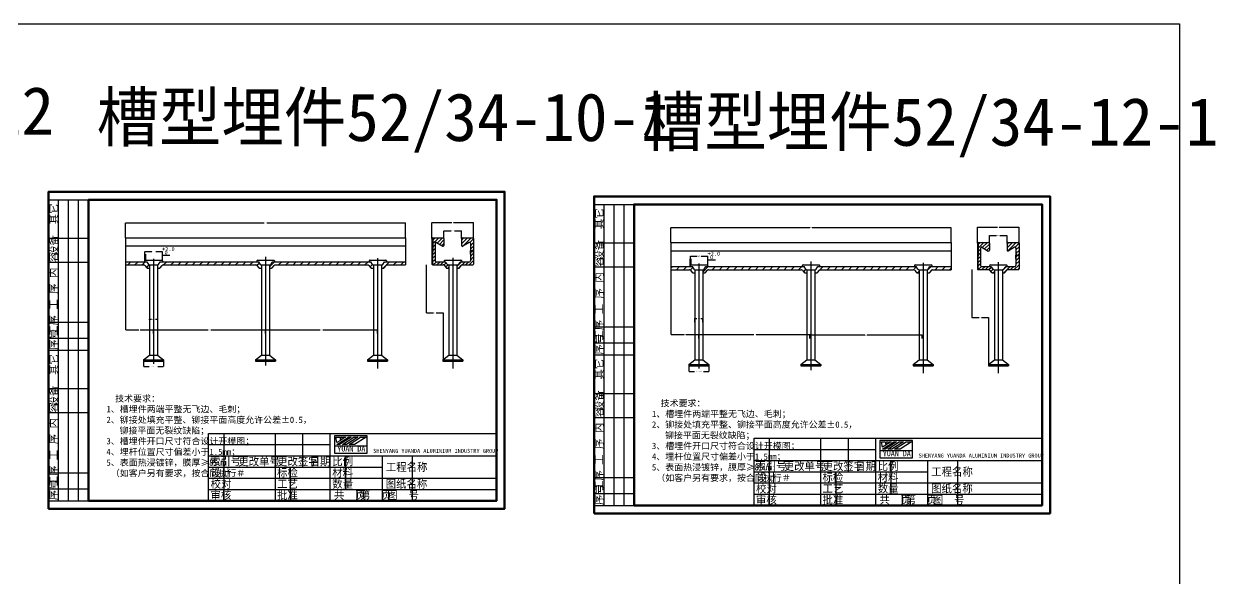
# Model space of a CAD drawing. Header units: metres. Extents: x -14279 to -11218, y -2048 to -323.
# Drawn here: x -12770 to -11281, y -1016 to -323 of the extents above; entities that cross this region are included whole.
import ezdxf

# ---------------------------------------------------------------- set-up
doc = ezdxf.new("R2010")
doc.units = ezdxf.units.M
doc.dimstyles.get("Standard").update_dxf_attribs({"dimtxt": 2.5, "dimasz": 2.5, "dimexe": 1.25, "dimexo": 0.625, "dimtad": 1, "dimcen": 2.5, "dimazin": 3, "dimtfac": 1, "dimtmove": 0, "dimatfit": 3})

# ---------------------------------------------------------------- blocks, each defined once
blk = doc.blocks.new('A4H0GN')
at = {"color": 6, "linetype": 'Continuous'}
for p, q in [((0, 193), (25, 193)), ((0, 193), (0, 99)), ((6.25, 99), (6.25, 193)), ((12.5, 99), (12.5, 193)), ((18.75, 99), (18.75, 193)), ((25, 99), (25, 193)), ((0, 169), (25, 169)), ((0, 154), (25, 154)), ((0, 116.5), (25, 116.5)), ((0, 106.5), (25, 106.5)), ((0, 99), (25, 99)), ((0, 99), (0, 5)), ((6.25, 5), (6.25, 99)), ((12.5, 5), (12.5, 99)), ((18.75, 5), (18.75, 99)), ((25, 5), (25, 99)), ((0, 75), (25, 75)), ((0, 60), (25, 60)), ((109.5, 47), (109.5, 5)), ((141.5, 47), (141.5, 5)), ((158.75, 47), (158.75, 26)), ((176, 5), (176, 47)), ((100, 40), (176, 40)), ((178.68, 39.31), (199.1, 39.31)), ((100, 33), (280, 33)), ((185.5, 33), (185.5, 12)), ((208.46, 33), (208.46, 5)), ((227.1, 33), (227.1, 5)), ((0, 22.5), (25, 22.5)), ((100, 26), (208.46, 26)), ((151, 26), (151, 5)), ((100, 19), (280, 19)), ((0, 12.5), (25, 12.5)), ((100, 12), (280, 12)), ((192.53, 12), (192.53, 5)), ((0, 5), (25, 5))]:
    blk.add_line(p, q, dxfattribs=at)
at = {"color": 6, "linetype": 'Continuous', "lineweight": 100}
blk.add_lwpolyline([(0, 0), (285, 0), (285, 198), (0, 198)], close=True, dxfattribs=at)
at = {"color": 3, "linetype": 'Continuous', "lineweight": 100}
blk.add_lwpolyline([(25, 5), (280, 5), (280, 193), (25, 193)], close=True, dxfattribs=at)
at = {"color": 3, "linetype": 'Continuous'}
blk.add_lwpolyline([(280, 5), (100, 5), (100, 47), (280, 47)], close=True, dxfattribs=at)
at = {"color": 6, "linetype": 'Continuous'}
for points in [[(199.1, 45.44), (178.68, 45.44), (178.68, 34.65), (199.1, 34.65)], [(181.99, 44.78), (182.36, 42.68), (180.2, 41.27), (179.57, 44.78)], [(187.37, 44.78), (189.07, 44.78), (181.87, 40.08), (180.17, 40.08)], [(182.81, 42.97), (182.47, 44.78), (183.68, 44.78), (183.88, 43.67)], [(190.77, 44.78), (193.31, 44.78), (186.11, 40.08), (183.57, 40.08)], [(185.57, 44.78), (184.31, 43.96), (184.16, 44.78)], [(195.01, 44.78), (198.4, 44.78), (191.2, 40.08), (187.81, 40.08)]]:
    blk.add_lwpolyline(points, close=True, dxfattribs=at)
at = {"color": 7, "linetype": 'Continuous'}
for s, p in [('其它', (5.62, 177.64)), ('设备', (5.62, 157.9)), ('工 序 内 容', (5.62, 124.34)), ('工序', (5.64, 108.01)), ('序号', (5.64, 99.24)), ('其它', (5.62, 83.64)), ('设备', (5.62, 63.9)), ('工 序 内 容', (5.62, 30.34)), ('工序', (5.64, 14.01)), ('序号', (5.64, 5.24))]:
    blk.add_text(s, height=5, rotation=90, dxfattribs=at).set_placement(p)
at = {"color": 3, "linetype": 'Continuous'}
blk.add_text('YUAN DA', height=3.5, dxfattribs=at).set_placement((180.44, 35.71))
at = {"color": 6, "linetype": 'Continuous'}
for s, height, p in [('SHENYANG YUANDA ALUMINIUM INDUSTRY GROUP', 2.5, (202.87, 34.88)), ('索引号', 5, (100.8, 27.21)), ('更改单号', 5, (118.54, 27)), ('更改签字', 5, (142.8, 26.98)), ('日期', 5, (163.12, 27)), ('比例', 5, (177.25, 27)), ('设计', 5, (101.28, 19.98)), ('标检', 5, (142.75, 20)), ('材料', 5, (177.26, 19.98)), ('工程名称', 5, (210.73, 23.5)), ('校对', 5, (101.25, 12.98)), ('工艺', 5, (142.81, 12.98)), ('数量', 5, (177.28, 13)), ('图纸名称', 5, (210.64, 13)), ('审核', 5, (101.18, 5.98)), ('批准', 5, (142.75, 5.96)), ('共  页', 5, (178.34, 6.02)), ('第  页', 5, (194.56, 6)), ('图  号', 5, (211.65, 5.94))]:
    blk.add_text(s, height=height, dxfattribs=at).set_placement(p)
blk = doc.blocks.new('_CLOSEDFILLED')
at = {"color": 0, "linetype": 'BYBLOCK'}
blk.add_solid([(-1, 0.2), (0, 0), (-1, -0.2)], dxfattribs=at)
blk = doc.blocks.new('*D73')
for p, q in [((-12613.1, -693.4), (-12613.1, -692.34)), ((-12612.85, -692.34), (-12610.6, -692.34)), ((-12605.6, -692.34), (-12603.35, -692.34)), ((-12603.1, -693.4), (-12603.1, -692.34))]:
    blk.add_line(p, q)
at = {"layer": 'Defpoints'}
for p in [(-12613.1, -692.34), (-12613.1, -693.4), (-12603.1, -693.4)]:
    blk.add_point(p, dxfattribs=at)
at = {"xscale": 0.25, "yscale": 0.25, "rotation": 180}
blk.add_blockref('_CLOSEDFILLED', (-12613.1, -692.34), dxfattribs=at)
at = {"xscale": 0.25, "yscale": 0.25}
blk.add_blockref('_CLOSEDFILLED', (-12603.1, -692.34), dxfattribs=at)
at = {"insert": (-12608.1, -692.34), "char_height": 1, "attachment_point": 5}
blk.add_mtext('%%C10', dxfattribs=at)
blk = doc.blocks.new('*D74')
for p, q in [((-12608.1, -710.49), (-12608.1, -705.86)), ((-12607.85, -705.86), (-12539.6, -705.86)), ((-12536.6, -705.86), (-12468.35, -705.86)), ((-12468.1, -710.49), (-12468.1, -705.86))]:
    blk.add_line(p, q)
at = {"layer": 'Defpoints'}
for p in [(-12608.1, -705.86), (-12608.1, -710.49), (-12468.1, -710.49)]:
    blk.add_point(p, dxfattribs=at)
at = {"xscale": 0.25, "yscale": 0.25, "rotation": 180}
blk.add_blockref('_CLOSEDFILLED', (-12608.1, -705.86), dxfattribs=at)
at = {"xscale": 0.25, "yscale": 0.25}
blk.add_blockref('_CLOSEDFILLED', (-12468.1, -705.86), dxfattribs=at)
at = {"insert": (-12538.1, -705.86), "char_height": 1, "attachment_point": 5}
blk.add_mtext('115', dxfattribs=at)
blk = doc.blocks.new('*D75')
for p, q in [((-12643.1, -624.71), (-12643.1, -705.86)), ((-12642.85, -705.86), (-12626.6, -705.86)), ((-12624.6, -705.86), (-12608.35, -705.86)), ((-12608.1, -710.49), (-12608.1, -705.86))]:
    blk.add_line(p, q)
at = {"layer": 'Defpoints'}
for p in [(-12643.1, -624.71), (-12643.1, -705.86), (-12608.1, -710.49)]:
    blk.add_point(p, dxfattribs=at)
at = {"xscale": 0.25, "yscale": 0.25, "rotation": 180}
blk.add_blockref('_CLOSEDFILLED', (-12643.1, -705.86), dxfattribs=at)
at = {"xscale": 0.25, "yscale": 0.25}
blk.add_blockref('_CLOSEDFILLED', (-12608.1, -705.86), dxfattribs=at)
at = {"insert": (-12625.6, -705.86), "char_height": 1, "attachment_point": 5}
blk.add_mtext('35', dxfattribs=at)
blk = doc.blocks.new('*D76')
for p, q in [((-12260.08, -591.71), (-12260.08, -571.74)), ((-12259.83, -571.74), (-12235.08, -571.74)), ((-12233.08, -571.74), (-12208.33, -571.74)), ((-12208.08, -591.71), (-12208.08, -571.74))]:
    blk.add_line(p, q)
at = {"layer": 'Defpoints'}
for p in [(-12260.08, -571.74), (-12260.08, -591.71), (-12208.08, -591.71)]:
    blk.add_point(p, dxfattribs=at)
at = {"xscale": 0.25, "yscale": 0.25, "rotation": 180}
blk.add_blockref('_CLOSEDFILLED', (-12260.08, -571.74), dxfattribs=at)
at = {"xscale": 0.25, "yscale": 0.25}
blk.add_blockref('_CLOSEDFILLED', (-12208.08, -571.74), dxfattribs=at)
at = {"insert": (-12234.08, -571.74), "char_height": 1, "attachment_point": 5}
blk.add_mtext('52', dxfattribs=at)
blk = doc.blocks.new('*D77')
for p, q in [((-12643.1, -590.71), (-12643.1, -572.15)), ((-12642.85, -572.15), (-12469.6, -572.15)), ((-12466.6, -572.15), (-12293.35, -572.15)), ((-12293.1, -590.71), (-12293.1, -572.15))]:
    blk.add_line(p, q)
at = {"layer": 'Defpoints'}
for p in [(-12643.1, -572.15), (-12643.1, -590.71), (-12293.1, -590.71)]:
    blk.add_point(p, dxfattribs=at)
at = {"xscale": 0.25, "yscale": 0.25, "rotation": 180}
blk.add_blockref('_CLOSEDFILLED', (-12643.1, -572.15), dxfattribs=at)
at = {"xscale": 0.25, "yscale": 0.25}
blk.add_blockref('_CLOSEDFILLED', (-12293.1, -572.15), dxfattribs=at)
at = {"insert": (-12468.1, -572.15), "char_height": 1, "attachment_point": 5}
blk.add_mtext('300', dxfattribs=at)
blk = doc.blocks.new('*D86')
for p, q in [((-12245.08, -591.7), (-12245.08, -581.92)), ((-12244.83, -581.92), (-12236.08, -581.92)), ((-12232.08, -581.92), (-12223.33, -581.92)), ((-12223.08, -591.71), (-12223.08, -581.92))]:
    blk.add_line(p, q)
at = {"layer": 'Defpoints'}
for p in [(-12245.08, -581.92), (-12245.08, -591.7), (-12223.08, -591.71)]:
    blk.add_point(p, dxfattribs=at)
at = {"xscale": 0.25, "yscale": 0.25, "rotation": 180}
blk.add_blockref('_CLOSEDFILLED', (-12245.08, -581.92), dxfattribs=at)
at = {"xscale": 0.25, "yscale": 0.25}
blk.add_blockref('_CLOSEDFILLED', (-12223.08, -581.92), dxfattribs=at)
at = {"insert": (-12234.08, -581.92), "char_height": 1, "attachment_point": 5}
blk.add_mtext('22.5', dxfattribs=at)
blk = doc.blocks.new('*D87')
for p, q in [((-12259.08, -590.71), (-12259.08, -607.64)), ((-12259.33, -607.64), (-12259.58, -607.64)), ((-12259.08, -624.57), (-12259.08, -607.64)), ((-12259.08, -607.64), (-12259.08, -607.64)), ((-12258.83, -607.64), (-12258.58, -607.64))]:
    blk.add_line(p, q)
at = {"layer": 'Defpoints'}
for p in [(-12259.08, -590.71), (-12259.08, -607.64), (-12259.08, -624.57)]:
    blk.add_point(p, dxfattribs=at)
at = {"xscale": 0.25, "yscale": 0.25}
blk.add_blockref('_CLOSEDFILLED', (-12259.08, -607.64), dxfattribs=at)
at = {"xscale": 0.25, "yscale": 0.25, "rotation": 180}
blk.add_blockref('_CLOSEDFILLED', (-12259.08, -607.64), dxfattribs=at)
at = {"insert": (-12259.08, -606.515), "char_height": 1, "attachment_point": 5}
blk.add_mtext('34', dxfattribs=at)
blk = doc.blocks.new('*D88')
for p, q in [((-12267.15, -624.57), (-12267.15, -684.64)), ((-12266.9, -684.64), (-12258.005, -684.64)), ((-12255.005, -684.64), (-12246.11, -684.64)), ((-12245.86, -744.71), (-12245.86, -684.64))]:
    blk.add_line(p, q)
at = {"layer": 'Defpoints'}
for p in [(-12267.15, -624.57), (-12267.15, -684.64), (-12245.86, -744.71)]:
    blk.add_point(p, dxfattribs=at)
at = {"xscale": 0.25, "yscale": 0.25, "rotation": 180}
blk.add_blockref('_CLOSEDFILLED', (-12267.15, -684.64), dxfattribs=at)
at = {"xscale": 0.25, "yscale": 0.25}
blk.add_blockref('_CLOSEDFILLED', (-12245.86, -684.64), dxfattribs=at)
at = {"insert": (-12256.505, -684.64), "char_height": 1, "attachment_point": 5}
blk.add_mtext('120', dxfattribs=at)
blk = doc.blocks.new('*D89')
for p, q in [((-12212.08, -611.03), (-12212.08, -606.4)), ((-12211.83, -606.4), (-12208.33, -606.4)), ((-12208.08, -611.03), (-12208.08, -606.4))]:
    blk.add_line(p, q)
at = {"layer": 'Defpoints'}
for p in [(-12212.08, -606.4), (-12212.08, -611.03), (-12208.08, -611.03)]:
    blk.add_point(p, dxfattribs=at)
at = {"xscale": 0.25, "yscale": 0.25, "rotation": 180}
blk.add_blockref('_CLOSEDFILLED', (-12212.08, -606.4), dxfattribs=at)
at = {"xscale": 0.25, "yscale": 0.25}
blk.add_blockref('_CLOSEDFILLED', (-12208.08, -606.4), dxfattribs=at)
at = {"insert": (-12210.08, -605.275), "char_height": 1, "attachment_point": 5}
blk.add_mtext('4%%P0.3', dxfattribs=at)
blk = doc.blocks.new('*D90')
for p, q in [((-12620.6, -744.71), (-12620.6, -751.74)), ((-12620.35, -751.74), (-12613.6, -751.74)), ((-12602.6, -751.74), (-12595.85, -751.74)), ((-12595.6, -744.71), (-12595.6, -751.74))]:
    blk.add_line(p, q)
at = {"layer": 'Defpoints'}
for p in [(-12620.6, -744.71), (-12620.6, -751.74), (-12595.6, -744.71)]:
    blk.add_point(p, dxfattribs=at)
at = {"xscale": 0.25, "yscale": 0.25, "rotation": 180}
blk.add_blockref('_CLOSEDFILLED', (-12620.6, -751.74), dxfattribs=at)
at = {"xscale": 0.25, "yscale": 0.25}
blk.add_blockref('_CLOSEDFILLED', (-12595.6, -751.74), dxfattribs=at)
at = {"insert": (-12608.1, -751.74), "char_height": 1, "attachment_point": 5}
blk.add_mtext('%%C25%%P0.5', dxfattribs=at)
blk = doc.blocks.new('*D101')
for p, q in [((-11926.41, -716.36), (-11926.41, -711.74)), ((-11926.16, -711.74), (-11857.91, -711.74)), ((-11854.91, -711.74), (-11786.66, -711.74)), ((-11786.41, -716.36), (-11786.41, -711.74))]:
    blk.add_line(p, q)
at = {"layer": 'Defpoints'}
for p in [(-11926.41, -711.74), (-11926.41, -716.36), (-11786.41, -716.36)]:
    blk.add_point(p, dxfattribs=at)
at = {"xscale": 0.25, "yscale": 0.25, "rotation": 180}
blk.add_blockref('_CLOSEDFILLED', (-11926.41, -711.74), dxfattribs=at)
at = {"xscale": 0.25, "yscale": 0.25}
blk.add_blockref('_CLOSEDFILLED', (-11786.41, -711.74), dxfattribs=at)
at = {"insert": (-11856.41, -711.74), "char_height": 1, "attachment_point": 5}
blk.add_mtext('115', dxfattribs=at)
blk = doc.blocks.new('*D102')
for p, q in [((-11961.41, -630.58), (-11961.41, -711.74)), ((-11961.16, -711.74), (-11944.91, -711.74)), ((-11942.91, -711.74), (-11926.66, -711.74)), ((-11926.41, -716.36), (-11926.41, -711.74))]:
    blk.add_line(p, q)
at = {"layer": 'Defpoints'}
for p in [(-11961.41, -630.58), (-11961.41, -711.74), (-11926.41, -716.36)]:
    blk.add_point(p, dxfattribs=at)
at = {"xscale": 0.25, "yscale": 0.25, "rotation": 180}
blk.add_blockref('_CLOSEDFILLED', (-11961.41, -711.74), dxfattribs=at)
at = {"xscale": 0.25, "yscale": 0.25}
blk.add_blockref('_CLOSEDFILLED', (-11926.41, -711.74), dxfattribs=at)
at = {"insert": (-11943.91, -711.74), "char_height": 1, "attachment_point": 5}
blk.add_mtext('35', dxfattribs=at)
blk = doc.blocks.new('*D103')
for p, q in [((-11578.39, -597.58), (-11578.39, -577.61)), ((-11578.14, -577.61), (-11553.39, -577.61)), ((-11551.39, -577.61), (-11526.64, -577.61)), ((-11526.39, -597.58), (-11526.39, -577.61))]:
    blk.add_line(p, q)
at = {"layer": 'Defpoints'}
for p in [(-11578.39, -577.61), (-11578.39, -597.58), (-11526.39, -597.58)]:
    blk.add_point(p, dxfattribs=at)
at = {"xscale": 0.25, "yscale": 0.25, "rotation": 180}
blk.add_blockref('_CLOSEDFILLED', (-11578.39, -577.61), dxfattribs=at)
at = {"xscale": 0.25, "yscale": 0.25}
blk.add_blockref('_CLOSEDFILLED', (-11526.39, -577.61), dxfattribs=at)
at = {"insert": (-11552.39, -577.61), "char_height": 1, "attachment_point": 5}
blk.add_mtext('52', dxfattribs=at)
blk = doc.blocks.new('*D104')
for p, q in [((-11961.41, -596.58), (-11961.41, -578.03)), ((-11961.16, -578.03), (-11787.91, -578.03)), ((-11784.91, -578.03), (-11611.66, -578.03)), ((-11611.41, -596.58), (-11611.41, -578.03))]:
    blk.add_line(p, q)
at = {"layer": 'Defpoints'}
for p in [(-11961.41, -578.03), (-11961.41, -596.58), (-11611.41, -596.58)]:
    blk.add_point(p, dxfattribs=at)
at = {"xscale": 0.25, "yscale": 0.25, "rotation": 180}
blk.add_blockref('_CLOSEDFILLED', (-11961.41, -578.03), dxfattribs=at)
at = {"xscale": 0.25, "yscale": 0.25}
blk.add_blockref('_CLOSEDFILLED', (-11611.41, -578.03), dxfattribs=at)
at = {"insert": (-11786.41, -578.03), "char_height": 1, "attachment_point": 5}
blk.add_mtext('300', dxfattribs=at)
blk = doc.blocks.new('*D110')
for p, q in [((-11563.39, -597.57), (-11563.39, -587.79)), ((-11563.14, -587.79), (-11554.39, -587.79)), ((-11550.39, -587.79), (-11541.64, -587.79)), ((-11541.39, -597.58), (-11541.39, -587.79))]:
    blk.add_line(p, q)
at = {"layer": 'Defpoints'}
for p in [(-11563.39, -587.79), (-11563.39, -597.57), (-11541.39, -597.58)]:
    blk.add_point(p, dxfattribs=at)
at = {"xscale": 0.25, "yscale": 0.25, "rotation": 180}
blk.add_blockref('_CLOSEDFILLED', (-11563.39, -587.79), dxfattribs=at)
at = {"xscale": 0.25, "yscale": 0.25}
blk.add_blockref('_CLOSEDFILLED', (-11541.39, -587.79), dxfattribs=at)
at = {"insert": (-11552.39, -587.79), "char_height": 1, "attachment_point": 5}
blk.add_mtext('22.5', dxfattribs=at)
blk = doc.blocks.new('*D111')
for p, q in [((-11577.39, -596.58), (-11577.39, -613.51)), ((-11577.64, -613.51), (-11577.89, -613.51)), ((-11577.39, -630.44), (-11577.39, -613.51)), ((-11577.39, -613.51), (-11577.39, -613.51)), ((-11577.14, -613.51), (-11576.89, -613.51))]:
    blk.add_line(p, q)
at = {"layer": 'Defpoints'}
for p in [(-11577.39, -596.58), (-11577.39, -613.51), (-11577.39, -630.44)]:
    blk.add_point(p, dxfattribs=at)
at = {"xscale": 0.25, "yscale": 0.25}
blk.add_blockref('_CLOSEDFILLED', (-11577.39, -613.51), dxfattribs=at)
at = {"xscale": 0.25, "yscale": 0.25, "rotation": 180}
blk.add_blockref('_CLOSEDFILLED', (-11577.39, -613.51), dxfattribs=at)
at = {"insert": (-11577.39, -612.385), "char_height": 1, "attachment_point": 5}
blk.add_mtext('34', dxfattribs=at)
blk = doc.blocks.new('*D112')
for p, q in [((-11585.46, -630.44), (-11585.46, -690.51)), ((-11585.21, -690.51), (-11576.31, -690.51)), ((-11573.31, -690.51), (-11564.41, -690.51)), ((-11564.16, -750.58), (-11564.16, -690.51))]:
    blk.add_line(p, q)
at = {"layer": 'Defpoints'}
for p in [(-11585.46, -630.44), (-11585.46, -690.51), (-11564.16, -750.58)]:
    blk.add_point(p, dxfattribs=at)
at = {"xscale": 0.25, "yscale": 0.25, "rotation": 180}
blk.add_blockref('_CLOSEDFILLED', (-11585.46, -690.51), dxfattribs=at)
at = {"xscale": 0.25, "yscale": 0.25}
blk.add_blockref('_CLOSEDFILLED', (-11564.16, -690.51), dxfattribs=at)
at = {"insert": (-11574.81, -690.51), "char_height": 1, "attachment_point": 5}
blk.add_mtext('120', dxfattribs=at)
blk = doc.blocks.new('*D113')
for p, q in [((-11530.39, -616.91), (-11530.39, -612.28)), ((-11530.14, -612.28), (-11526.64, -612.28)), ((-11526.39, -616.91), (-11526.39, -612.28))]:
    blk.add_line(p, q)
at = {"layer": 'Defpoints'}
for p in [(-11530.39, -612.28), (-11530.39, -616.91), (-11526.39, -616.91)]:
    blk.add_point(p, dxfattribs=at)
at = {"xscale": 0.25, "yscale": 0.25, "rotation": 180}
blk.add_blockref('_CLOSEDFILLED', (-11530.39, -612.28), dxfattribs=at)
at = {"xscale": 0.25, "yscale": 0.25}
blk.add_blockref('_CLOSEDFILLED', (-11526.39, -612.28), dxfattribs=at)
at = {"insert": (-11528.39, -611.155), "char_height": 1, "attachment_point": 5}
blk.add_mtext('4%%P0.3', dxfattribs=at)
blk = doc.blocks.new('*D114')
for p, q in [((-11938.91, -750.58), (-11938.91, -757.62)), ((-11938.66, -757.62), (-11931.91, -757.62)), ((-11920.91, -757.62), (-11914.16, -757.62)), ((-11913.91, -750.58), (-11913.91, -757.62))]:
    blk.add_line(p, q)
at = {"layer": 'Defpoints'}
for p in [(-11938.91, -750.58), (-11938.91, -757.62), (-11913.91, -750.58)]:
    blk.add_point(p, dxfattribs=at)
at = {"xscale": 0.25, "yscale": 0.25, "rotation": 180}
blk.add_blockref('_CLOSEDFILLED', (-11938.91, -757.62), dxfattribs=at)
at = {"xscale": 0.25, "yscale": 0.25}
blk.add_blockref('_CLOSEDFILLED', (-11913.91, -757.62), dxfattribs=at)
at = {"insert": (-11926.41, -757.62), "char_height": 1, "attachment_point": 5}
blk.add_mtext('%%C25%%P0.5', dxfattribs=at)
blk = doc.blocks.new('*D125')
for p, q in [((-11931.41, -696.29), (-11931.41, -691.67)), ((-11931.16, -691.67), (-11928.91, -691.67)), ((-11923.91, -691.67), (-11921.66, -691.67)), ((-11921.41, -696.29), (-11921.41, -691.67))]:
    blk.add_line(p, q)
at = {"layer": 'Defpoints'}
for p in [(-11931.41, -691.67), (-11931.41, -696.29), (-11921.41, -696.29)]:
    blk.add_point(p, dxfattribs=at)
at = {"xscale": 0.25, "yscale": 0.25, "rotation": 180}
blk.add_blockref('_CLOSEDFILLED', (-11931.41, -691.67), dxfattribs=at)
at = {"xscale": 0.25, "yscale": 0.25}
blk.add_blockref('_CLOSEDFILLED', (-11921.41, -691.67), dxfattribs=at)
at = {"insert": (-11926.41, -691.67), "char_height": 1, "attachment_point": 5}
blk.add_mtext('%%C12', dxfattribs=at)
blk = doc.blocks.new('*D134')
for p, q in [((-11937.53, -617.61), (-11937.78, -617.61)), ((-11937.28, -626.58), (-11937.28, -617.61)), ((-11937.28, -617.61), (-11936.28, -617.61)), ((-11936.28, -624.58), (-11936.28, -617.61)), ((-11936.03, -617.61), (-11935.78, -617.61))]:
    blk.add_line(p, q)
at = {"layer": 'Defpoints'}
for p in [(-11937.28, -617.61), (-11936.28, -624.58), (-11937.28, -626.58)]:
    blk.add_point(p, dxfattribs=at)
at = {"xscale": 0.25, "yscale": 0.25}
blk.add_blockref('_CLOSEDFILLED', (-11937.28, -617.61), dxfattribs=at)
at = {"xscale": 0.25, "yscale": 0.25, "rotation": 180}
blk.add_blockref('_CLOSEDFILLED', (-11936.28, -617.61), dxfattribs=at)
at = {"insert": (-11936.78, -616.485), "char_height": 1, "attachment_point": 5}
blk.add_mtext('1', dxfattribs=at)
blk = doc.blocks.new('*D137')
for p, q in [((-12619.09, -611.73), (-12619.34, -611.73)), ((-12618.84, -620.71), (-12618.84, -611.73)), ((-12618.84, -611.73), (-12617.84, -611.73)), ((-12617.84, -618.71), (-12617.84, -611.73)), ((-12617.59, -611.73), (-12617.34, -611.73))]:
    blk.add_line(p, q)
at = {"layer": 'Defpoints'}
for p in [(-12618.84, -611.73), (-12618.84, -620.71), (-12617.84, -618.71)]:
    blk.add_point(p, dxfattribs=at)
at = {"xscale": 0.25, "yscale": 0.25}
blk.add_blockref('_CLOSEDFILLED', (-12618.84, -611.73), dxfattribs=at)
at = {"xscale": 0.25, "yscale": 0.25, "rotation": 180}
blk.add_blockref('_CLOSEDFILLED', (-12617.84, -611.73), dxfattribs=at)
at = {"insert": (-12618.34, -610.605), "char_height": 1, "attachment_point": 5}
blk.add_mtext('1', dxfattribs=at)
blk = doc.blocks.new('*D140')
for p, q in [((-12468.1, -710.49), (-12468.1, -705.86)), ((-12467.85, -705.86), (-12399.6, -705.86)), ((-12396.6, -705.86), (-12328.35, -705.86)), ((-12328.1, -710.49), (-12328.1, -705.86))]:
    blk.add_line(p, q)
at = {"layer": 'Defpoints'}
for p in [(-12468.1, -705.86), (-12468.1, -710.49), (-12328.1, -710.49)]:
    blk.add_point(p, dxfattribs=at)
at = {"xscale": 0.25, "yscale": 0.25, "rotation": 180}
blk.add_blockref('_CLOSEDFILLED', (-12468.1, -705.86), dxfattribs=at)
at = {"xscale": 0.25, "yscale": 0.25}
blk.add_blockref('_CLOSEDFILLED', (-12328.1, -705.86), dxfattribs=at)
at = {"insert": (-12398.1, -705.86), "char_height": 1, "attachment_point": 5}
blk.add_mtext('115', dxfattribs=at)
blk = doc.blocks.new('*D141')
for p, q in [((-11787.66, -716.57), (-11787.66, -711.95)), ((-11787.41, -711.95), (-11719.16, -711.95)), ((-11716.16, -711.95), (-11647.91, -711.95)), ((-11647.66, -716.57), (-11647.66, -711.95))]:
    blk.add_line(p, q)
at = {"layer": 'Defpoints'}
for p in [(-11787.66, -711.95), (-11787.66, -716.57), (-11647.66, -716.57)]:
    blk.add_point(p, dxfattribs=at)
at = {"xscale": 0.25, "yscale": 0.25, "rotation": 180}
blk.add_blockref('_CLOSEDFILLED', (-11787.66, -711.95), dxfattribs=at)
at = {"xscale": 0.25, "yscale": 0.25}
blk.add_blockref('_CLOSEDFILLED', (-11647.66, -711.95), dxfattribs=at)
at = {"insert": (-11717.66, -711.95), "char_height": 1, "attachment_point": 5}
blk.add_mtext('115', dxfattribs=at)
blk = doc.blocks.new('*D145')
for p, q in [((-12618.84, -619.71), (-12618.84, -607.76)), ((-12618.59, -607.76), (-12610.34, -607.76)), ((-12605.34, -607.76), (-12597.09, -607.76)), ((-12596.84, -619.71), (-12596.84, -607.76))]:
    blk.add_line(p, q)
at = {"layer": 'Defpoints'}
for p in [(-12618.84, -607.76), (-12618.84, -619.71), (-12596.84, -619.71)]:
    blk.add_point(p, dxfattribs=at)
at = {"xscale": 0.25, "yscale": 0.25, "rotation": 180}
blk.add_blockref('_CLOSEDFILLED', (-12618.84, -607.76), dxfattribs=at)
at = {"xscale": 0.25, "yscale": 0.25}
blk.add_blockref('_CLOSEDFILLED', (-12596.84, -607.76), dxfattribs=at)
at = {"insert": (-12607.84, -607.76), "char_height": 1, "attachment_point": 5}
blk.add_mtext('%%c20', dxfattribs=at)
blk = doc.blocks.new('*D150')
for p, q in [((-11937.14, -625.58), (-11937.14, -613.63)), ((-11936.89, -613.63), (-11928.64, -613.63)), ((-11923.64, -613.63), (-11915.39, -613.63)), ((-11915.14, -625.58), (-11915.14, -613.63))]:
    blk.add_line(p, q)
at = {"layer": 'Defpoints'}
for p in [(-11937.14, -613.63), (-11937.14, -625.58), (-11915.14, -625.58)]:
    blk.add_point(p, dxfattribs=at)
at = {"xscale": 0.25, "yscale": 0.25, "rotation": 180}
blk.add_blockref('_CLOSEDFILLED', (-11937.14, -613.63), dxfattribs=at)
at = {"xscale": 0.25, "yscale": 0.25}
blk.add_blockref('_CLOSEDFILLED', (-11915.14, -613.63), dxfattribs=at)
at = {"insert": (-11926.14, -613.63), "char_height": 1, "attachment_point": 5}
blk.add_mtext('%%c20', dxfattribs=at)

msp = doc.modelspace()

# ---------------------------------------------------------------- hatches: boundary and pattern name
h = msp.add_hatch()
h.set_pattern_fill('ANSI31')
h.paths.add_polyline_path([(-12245.08, -591.71, 0.41), (-12246.08, -590.71), (-12259.08, -590.71, 0.41), (-12260.08, -591.71), (-12260.08, -623.57, 0.41), (-12259.08, -624.57), (-12246.06, -624.57, -0.22), (-12244.9, -625.1), (-12242.35, -628.17, 0.22), (-12241.2, -628.71), (-12238.95, -628.71), (-12238.95, -624.71), (-12239.12, -624.71), (-12239.38, -624.71, -0.28), (-12240.72, -623.87), (-12243.48, -620.57), (-12255.08, -620.57, -0.41), (-12256.08, -619.57), (-12256.08, -597.59, -0.58), (-12254.58, -596.72), (-12246.58, -601.34, 0.58), (-12245.08, -600.47)])
h.paths.add_polyline_path([(-12208.08, -591.71, 0.41), (-12209.08, -590.71), (-12222.08, -590.71, 0.41), (-12223.08, -591.71), (-12223.08, -600.47, 0.58), (-12221.58, -601.34), (-12213.58, -596.72, -0.58), (-12212.08, -597.59), (-12212.08, -619.57, -0.41), (-12213.08, -620.57), (-12224.58, -620.57), (-12227.74, -624.36, -0.08), (-12228.73, -624.71), (-12228.95, -624.71), (-12228.95, -628.71), (-12227.95, -628.71), (-12226.86, -628.71, 0.22), (-12225.7, -628.17), (-12223.15, -625.1, -0.22), (-12222, -624.57), (-12209.08, -624.57, 0.41), (-12208.08, -623.57)])
h = msp.add_hatch()
h.set_pattern_fill('ANSI31')
h.paths.add_polyline_path([(-11563.39, -597.58, 0.41), (-11564.39, -596.58), (-11577.39, -596.58, 0.41), (-11578.39, -597.58), (-11578.39, -629.44, 0.41), (-11577.39, -630.44), (-11564.36, -630.44, -0.22), (-11563.21, -630.98), (-11560.66, -634.05, 0.22), (-11559.5, -634.58), (-11557.25, -634.58), (-11557.25, -630.58), (-11557.42, -630.58), (-11557.68, -630.58, -0.28), (-11559.03, -629.75), (-11561.78, -626.44), (-11573.39, -626.44, -0.41), (-11574.39, -625.44), (-11574.39, -603.47, -0.58), (-11572.89, -602.6), (-11564.89, -607.22, 0.58), (-11563.39, -606.35)])
h.paths.add_polyline_path([(-11526.39, -597.58, 0.41), (-11527.39, -596.58), (-11540.39, -596.58, 0.41), (-11541.39, -597.58), (-11541.39, -606.35, 0.58), (-11539.89, -607.22), (-11531.89, -602.6, -0.58), (-11530.39, -603.47), (-11530.39, -625.44, -0.41), (-11531.39, -626.44), (-11542.88, -626.44), (-11546.04, -630.23, -0.08), (-11547.04, -630.58), (-11547.25, -630.58), (-11547.25, -634.58), (-11546.25, -634.58), (-11545.16, -634.58, 0.22), (-11544.01, -634.05), (-11541.46, -630.98, -0.22), (-11540.31, -630.44), (-11527.39, -630.44, 0.41), (-11526.39, -629.44)])
h = msp.add_hatch()
h.set_pattern_fill('ANSI31', scale=2)
h.paths.add_polyline_path([(-12643.1, -620.71), (-12643.1, -624.71), (-12620.01, -624.71, -0.22), (-12618.86, -625.25), (-12616.43, -628.17, 0.22), (-12615.28, -628.71), (-12613.2, -628.71), (-12613.2, -624.71), (-12613.4, -624.71, -0.22), (-12614.55, -624.17), (-12616.6, -621.71), (-12616.6, -620.71)])
h = msp.add_hatch()
h.set_pattern_fill('ANSI31', scale=2)
h.paths.add_polyline_path([(-12599.6, -620.71), (-12599.6, -621.71), (-12601.65, -624.17, -0.22), (-12602.81, -624.71), (-12603, -624.71), (-12603, -628.71), (-12602.1, -628.71), (-12600.93, -628.71, 0.22), (-12599.78, -628.17), (-12597.35, -625.25, -0.22), (-12596.19, -624.71), (-12480.01, -624.71, -0.22), (-12478.86, -625.25), (-12476.43, -628.17, 0.22), (-12475.28, -628.71), (-12473.2, -628.71), (-12473.2, -624.71), (-12473.4, -624.71, -0.22), (-12474.55, -624.17), (-12476.6, -621.71), (-12476.6, -620.71)])
h.paths.add_polyline_path([(-12459.6, -620.71), (-12459.6, -621.71), (-12461.65, -624.17, -0.22), (-12462.81, -624.71), (-12463, -624.71), (-12463, -628.71), (-12462.1, -628.71), (-12460.93, -628.71, 0.22), (-12459.78, -628.17), (-12457.35, -625.25, -0.22), (-12456.19, -624.71), (-12340.01, -624.71, -0.22), (-12338.86, -625.25), (-12336.43, -628.17, 0.22), (-12335.28, -628.71), (-12333.2, -628.71), (-12333.2, -624.71), (-12333.4, -624.71, -0.22), (-12334.55, -624.17), (-12336.6, -621.71), (-12336.6, -620.71)])
h.paths.add_polyline_path([(-12319.6, -620.71), (-12319.6, -621.71), (-12321.65, -624.17, -0.22), (-12322.81, -624.71), (-12323, -624.71), (-12323, -628.71), (-12322.1, -628.71), (-12320.93, -628.71, 0.22), (-12319.78, -628.17), (-12317.35, -625.25, -0.22), (-12316.19, -624.71), (-12293.1, -624.71), (-12293.1, -620.71)])
h = msp.add_hatch()
h.set_pattern_fill('ANSI31', scale=2)
h.paths.add_polyline_path([(-11961.41, -626.58), (-11961.41, -630.58), (-11938.32, -630.58, -0.22), (-11937.17, -631.12), (-11934.73, -634.05, 0.22), (-11933.58, -634.58), (-11931.51, -634.58), (-11931.51, -630.58), (-11931.71, -630.58, -0.22), (-11932.86, -630.05), (-11934.91, -627.58), (-11934.91, -626.58)])
h = msp.add_hatch()
h.set_pattern_fill('ANSI31', scale=2)
h.paths.add_polyline_path([(-11917.91, -626.58), (-11917.91, -627.58), (-11919.96, -630.05, -0.22), (-11921.11, -630.58), (-11921.31, -630.58), (-11921.31, -634.58), (-11920.41, -634.58), (-11919.24, -634.58, 0.22), (-11918.09, -634.05), (-11915.65, -631.12, -0.22), (-11914.5, -630.58), (-11798.32, -630.58, -0.22), (-11797.17, -631.12), (-11794.73, -634.05, 0.22), (-11793.58, -634.58), (-11791.51, -634.58), (-11791.51, -630.58), (-11791.71, -630.58, -0.22), (-11792.86, -630.05), (-11794.91, -627.58), (-11794.91, -626.58)])
h.paths.add_polyline_path([(-11777.91, -626.58), (-11777.91, -627.58), (-11779.96, -630.05, -0.22), (-11781.11, -630.58), (-11781.31, -630.58), (-11781.31, -634.58), (-11780.41, -634.58), (-11779.24, -634.58, 0.22), (-11778.09, -634.05), (-11775.65, -631.12, -0.22), (-11774.5, -630.58), (-11658.32, -630.58, -0.22), (-11657.17, -631.12), (-11654.73, -634.05, 0.22), (-11653.58, -634.58), (-11651.51, -634.58), (-11651.51, -630.58), (-11651.71, -630.58, -0.22), (-11652.86, -630.05), (-11654.91, -627.58), (-11654.91, -626.58)])
h.paths.add_polyline_path([(-11637.91, -626.58), (-11637.91, -627.58), (-11639.96, -630.05, -0.22), (-11641.11, -630.58), (-11641.31, -630.58), (-11641.31, -634.58), (-11640.41, -634.58), (-11639.24, -634.58, 0.22), (-11638.09, -634.05), (-11635.65, -631.12, -0.22), (-11634.5, -630.58), (-11611.41, -630.58), (-11611.41, -626.58)])

# ---------------------------------------------------------------- linework, layer by layer
for p, q in [((-12643.1, -590.71), (-12293.1, -590.71)), ((-12643.1, -590.71), (-12643.1, -624.71)), ((-12293.1, -590.71), (-12293.1, -624.71)), ((-12260.08, -591.71), (-12260.08, -623.57)), ((-12259.08, -590.71), (-12246.08, -590.71)), ((-12245.08, -591.71), (-12245.08, -600.47)), ((-12223.08, -591.71), (-12223.08, -600.47)), ((-12222.08, -590.71), (-12209.08, -590.71)), ((-12208.08, -591.71), (-12208.08, -623.57)), ((-12293.1, -601.34), (-12643.1, -601.34)), ((-12256.08, -597.59), (-12256.08, -619.57)), ((-12254.58, -596.72), (-12246.58, -601.34)), ((-12213.58, -596.72), (-12221.58, -601.34)), ((-12212.08, -597.59), (-12212.08, -619.57)), ((-11961.41, -596.58), (-11611.41, -596.58)), ((-11961.41, -596.58), (-11961.41, -630.58)), ((-11611.41, -607.22), (-11961.41, -607.22)), ((-11611.41, -596.58), (-11611.41, -630.58)), ((-11578.39, -597.58), (-11578.39, -629.44)), ((-11577.39, -596.58), (-11564.39, -596.58)), ((-11574.39, -603.47), (-11574.39, -625.44)), ((-11572.89, -602.6), (-11564.89, -607.22)), ((-11563.39, -597.58), (-11563.39, -606.35)), ((-11541.39, -597.58), (-11541.39, -606.35)), ((-11540.39, -596.58), (-11527.39, -596.58)), ((-11531.89, -602.6), (-11539.89, -607.22)), ((-11530.39, -603.47), (-11530.39, -625.44)), ((-11526.39, -597.58), (-11526.39, -629.44)), ((-12643.1, -620.71), (-12616.6, -620.71)), ((-12643.1, -624.71), (-12620.01, -624.71)), ((-12618.86, -625.25), (-12616.43, -628.17)), ((-12618.84, -619.71), (-12618.84, -620.71)), ((-12617.84, -618.71), (-12597.84, -618.71)), ((-12616.6, -620.71), (-12614.54, -624)), ((-12616.6, -620.71), (-12616.48, -620.9)), ((-12616.47, -620.71), (-12616.35, -620.9)), ((-12616.34, -620.71), (-12616.22, -620.9)), ((-12613.27, -624.71), (-12602.94, -624.71)), ((-12613.1, -624.71), (-12613.1, -737.21)), ((-12608.1, -617.09), (-12608.1, -748.15)), ((-12603.1, -624.71), (-12603.1, -737.21)), ((-12601.66, -624), (-12599.6, -620.71)), ((-12599.78, -628.17), (-12597.35, -625.25)), ((-12599.6, -620.71), (-12476.6, -620.71)), ((-12596.84, -612.38), (-12587.52, -612.38)), ((-12596.84, -619.71), (-12596.84, -620.71)), ((-12596.19, -624.71), (-12480.01, -624.71)), ((-12478.86, -625.25), (-12476.43, -628.17)), ((-12478.84, -619.71), (-12478.84, -620.71)), ((-12477.84, -618.71), (-12457.84, -618.71)), ((-12474.55, -624.17), (-12476.6, -620.71)), ((-12476.34, -620.71), (-12476.22, -620.9)), ((-12473.4, -624.71), (-12462.81, -624.71)), ((-12473.4, -624.71), (-12463.06, -624.71)), ((-12473.2, -624.71), (-12473.2, -628.71)), ((-12468.1, -614.33), (-12468.1, -750.31)), ((-12463.23, -624.71), (-12463.23, -737.21)), ((-12461.65, -624.17), (-12459.6, -620.71)), ((-12459.91, -628.17), (-12457.48, -625.25)), ((-12459.6, -620.71), (-12336.6, -620.71)), ((-12456.84, -619.71), (-12456.84, -620.71)), ((-12456.83, -624.71), (-12340.01, -624.71)), ((-12338.86, -625.25), (-12336.43, -628.17)), ((-12338.7, -619.71), (-12338.7, -620.71)), ((-12337.7, -618.71), (-12317.7, -618.71)), ((-12334.55, -624.17), (-12336.6, -620.71)), ((-12336.2, -620.71), (-12336.08, -620.9)), ((-12333.4, -624.71), (-12322.81, -624.71)), ((-12333.14, -624.71), (-12322.8, -624.71)), ((-12332.97, -624.71), (-12332.97, -737.21)), ((-12328.1, -616.01), (-12328.1, -754.06)), ((-12322.97, -624.71), (-12322.97, -737.21)), ((-12321.65, -624.17), (-12319.6, -620.71)), ((-12319.65, -628.17), (-12317.21, -625.25)), ((-12319.6, -620.71), (-12293.1, -620.71)), ((-12316.7, -619.71), (-12316.7, -620.71)), ((-12316.19, -624.71), (-12293.1, -624.71)), ((-12259.08, -624.57), (-12246.06, -624.57)), ((-12255.08, -620.57), (-12246.06, -620.57)), ((-12255.08, -620.57), (-12243.48, -620.57)), ((-12244.9, -625.1), (-12242.35, -628.17)), ((-12244.81, -619.71), (-12244.81, -620.71)), ((-12243.81, -618.71), (-12223.81, -618.71)), ((-12243.48, -620.57), (-12240.28, -624.41)), ((-12239.38, -624.71), (-12228.78, -624.71)), ((-12239.33, -624.71), (-12228.73, -624.71)), ((-12239.12, -624.71), (-12228.78, -624.71)), ((-12238.95, -624.71), (-12238.95, -737.21)), ((-12234.08, -615.68), (-12234.08, -754.06)), ((-12228.95, -624.71), (-12228.95, -737.21)), ((-12227.74, -624.36), (-12224.58, -620.57)), ((-12225.7, -628.17), (-12223.15, -625.1)), ((-12224.58, -620.57), (-12213.08, -620.57)), ((-12222.81, -619.71), (-12222.81, -620.71)), ((-12222, -624.57), (-12209.08, -624.57)), ((-11936.28, -624.58), (-11916.28, -624.58)), ((-11926.41, -622.97), (-11926.41, -754.02)), ((-11915.14, -618.26), (-11905.83, -618.26)), ((-11796.28, -624.58), (-11776.28, -624.58)), ((-11786.41, -620.21), (-11786.41, -756.19)), ((-11656.14, -624.58), (-11636.14, -624.58)), ((-11646.41, -621.89), (-11646.41, -759.93)), ((-11562.25, -624.58), (-11542.25, -624.58)), ((-11552.39, -621.27), (-11552.39, -759.93)), ((-12615.28, -628.71), (-12613.1, -628.71)), ((-12614.1, -628.71), (-12613.1, -628.71)), ((-12603.1, -628.71), (-12600.93, -628.71)), ((-12603.1, -628.71), (-12602.1, -628.71)), ((-12475.4, -628.71), (-12473.23, -628.71)), ((-12475.28, -628.71), (-12473.23, -628.71)), ((-12474.23, -628.71), (-12473.23, -628.71)), ((-12474.1, -628.71), (-12473.23, -628.71)), ((-12473.23, -628.71), (-12473.23, -737.21)), ((-12463.23, -628.71), (-12460.93, -628.71)), ((-12463.23, -628.71), (-12462.1, -628.71)), ((-12463.23, -628.71), (-12461.06, -628.71)), ((-12463.23, -628.71), (-12462.23, -628.71)), ((-12335.28, -628.71), (-12332.97, -628.71)), ((-12335.14, -628.71), (-12332.97, -628.71)), ((-12334.1, -628.71), (-12332.97, -628.71)), ((-12333.97, -628.71), (-12332.97, -628.71)), ((-12322.97, -628.71), (-12320.93, -628.71)), ((-12322.97, -628.71), (-12322.1, -628.71)), ((-12322.97, -628.71), (-12320.8, -628.71)), ((-12322.97, -628.71), (-12321.97, -628.71)), ((-12241.2, -628.71), (-12238.95, -628.71)), ((-12241.12, -628.71), (-12238.95, -628.71)), ((-12239.95, -628.71), (-12238.95, -628.71)), ((-12228.95, -628.71), (-12226.86, -628.71)), ((-12228.95, -628.71), (-12226.86, -628.71)), ((-12228.95, -628.71), (-12227.95, -628.71)), ((-11961.41, -626.58), (-11934.91, -626.58)), ((-11961.41, -630.58), (-11938.32, -630.58)), ((-11937.28, -625.58), (-11937.28, -626.58)), ((-11937.17, -631.12), (-11934.73, -634.05)), ((-11934.91, -626.58), (-11932.85, -629.88)), ((-11934.91, -626.58), (-11934.79, -626.78)), ((-11934.78, -626.58), (-11934.66, -626.78)), ((-11933.58, -634.58), (-11931.41, -634.58)), ((-11932.41, -634.58), (-11931.41, -634.58)), ((-11931.58, -630.58), (-11921.24, -630.58)), ((-11931.41, -630.58), (-11931.41, -743.08)), ((-11921.41, -630.58), (-11921.41, -743.08)), ((-11921.41, -634.58), (-11919.24, -634.58)), ((-11921.41, -634.58), (-11920.41, -634.58)), ((-11919.97, -629.88), (-11917.91, -626.58)), ((-11918.09, -634.05), (-11915.65, -631.12)), ((-11917.91, -626.58), (-11794.91, -626.58)), ((-11915.28, -625.58), (-11915.28, -626.58)), ((-11914.5, -630.58), (-11798.32, -630.58)), ((-11797.28, -625.58), (-11797.28, -626.58)), ((-11797.17, -631.12), (-11794.73, -634.05)), ((-11792.86, -630.05), (-11794.91, -626.58)), ((-11794.78, -626.58), (-11794.66, -626.78)), ((-11793.71, -634.58), (-11791.54, -634.58)), ((-11793.58, -634.58), (-11791.54, -634.58)), ((-11792.54, -634.58), (-11791.54, -634.58)), ((-11792.41, -634.58), (-11791.54, -634.58)), ((-11791.71, -630.58), (-11781.11, -630.58)), ((-11791.71, -630.58), (-11781.37, -630.58)), ((-11791.54, -634.58), (-11791.54, -743.08)), ((-11791.51, -630.58), (-11791.51, -634.58)), ((-11781.54, -630.58), (-11781.54, -743.08)), ((-11781.54, -634.58), (-11779.24, -634.58)), ((-11781.54, -634.58), (-11780.41, -634.58)), ((-11781.54, -634.58), (-11779.37, -634.58)), ((-11781.54, -634.58), (-11780.54, -634.58)), ((-11779.96, -630.05), (-11777.91, -626.58)), ((-11778.22, -634.05), (-11775.78, -631.12)), ((-11777.91, -626.58), (-11654.91, -626.58)), ((-11775.28, -625.58), (-11775.28, -626.58)), ((-11775.14, -630.58), (-11658.32, -630.58)), ((-11657.17, -631.12), (-11654.73, -634.05)), ((-11657.14, -625.58), (-11657.14, -626.58)), ((-11652.86, -630.05), (-11654.91, -626.58)), ((-11654.64, -626.58), (-11654.52, -626.78)), ((-11653.58, -634.58), (-11651.28, -634.58)), ((-11653.45, -634.58), (-11651.28, -634.58)), ((-11652.41, -634.58), (-11651.28, -634.58)), ((-11652.28, -634.58), (-11651.28, -634.58)), ((-11651.71, -630.58), (-11641.11, -630.58)), ((-11651.44, -630.58), (-11641.11, -630.58)), ((-11651.28, -630.58), (-11651.28, -743.08)), ((-11641.28, -630.58), (-11641.28, -743.08)), ((-11641.28, -634.58), (-11639.24, -634.58)), ((-11641.28, -634.58), (-11640.41, -634.58)), ((-11641.28, -634.58), (-11639.11, -634.58)), ((-11641.28, -634.58), (-11640.28, -634.58)), ((-11639.96, -630.05), (-11637.91, -626.58)), ((-11637.95, -634.05), (-11635.52, -631.12)), ((-11637.91, -626.58), (-11611.41, -626.58)), ((-11635.14, -625.58), (-11635.14, -626.58)), ((-11634.5, -630.58), (-11611.41, -630.58)), ((-11577.39, -630.44), (-11564.36, -630.44)), ((-11573.39, -626.44), (-11564.36, -626.44)), ((-11573.39, -626.44), (-11561.78, -626.44)), ((-11563.25, -625.58), (-11563.25, -626.58)), ((-11563.21, -630.98), (-11560.66, -634.05)), ((-11561.78, -626.44), (-11558.58, -630.29)), ((-11559.5, -634.58), (-11557.25, -634.58)), ((-11559.42, -634.58), (-11557.25, -634.58)), ((-11558.25, -634.58), (-11557.25, -634.58)), ((-11557.68, -630.58), (-11547.09, -630.58)), ((-11557.63, -630.58), (-11547.04, -630.58)), ((-11557.42, -630.58), (-11547.08, -630.58)), ((-11557.25, -630.58), (-11557.25, -743.08)), ((-11547.25, -630.58), (-11547.25, -743.08)), ((-11547.25, -634.58), (-11545.16, -634.58)), ((-11547.25, -634.58), (-11545.16, -634.58)), ((-11547.25, -634.58), (-11546.25, -634.58)), ((-11546.04, -630.23), (-11542.88, -626.44)), ((-11544.01, -634.05), (-11541.46, -630.98)), ((-11542.88, -626.44), (-11531.39, -626.44)), ((-11541.25, -625.58), (-11541.25, -626.58)), ((-11540.31, -630.44), (-11527.39, -630.44)), ((-12620.6, -743.21), (-12613.1, -737.21)), ((-12620.6, -743.21), (-12620.6, -744.71)), ((-12620.6, -743.21), (-12595.6, -743.21)), ((-12613.1, -737.21), (-12603.1, -737.21)), ((-12603.1, -737.21), (-12595.6, -743.21)), ((-12595.6, -743.21), (-12595.6, -744.71)), ((-12480.73, -743.21), (-12473.23, -737.21)), ((-12480.73, -743.21), (-12480.73, -744.71)), ((-12480.73, -743.21), (-12455.73, -743.21)), ((-12473.23, -737.21), (-12463.23, -737.21)), ((-12463.23, -737.21), (-12455.73, -743.21)), ((-12455.73, -743.21), (-12455.73, -744.71)), ((-12340.47, -743.21), (-12332.97, -737.21)), ((-12340.47, -743.21), (-12340.47, -744.71)), ((-12340.47, -743.21), (-12315.47, -743.21)), ((-12332.97, -737.21), (-12322.97, -737.21)), ((-12322.97, -737.21), (-12315.47, -743.21)), ((-12315.47, -743.21), (-12315.47, -744.71)), ((-12246.45, -743.21), (-12238.95, -737.21)), ((-12246.45, -743.21), (-12246.45, -744.71)), ((-12246.45, -743.21), (-12221.45, -743.21)), ((-12238.95, -737.21), (-12228.95, -737.21)), ((-12228.95, -737.21), (-12221.45, -743.21)), ((-12221.45, -743.21), (-12221.45, -744.71)), ((-11938.91, -749.08), (-11931.41, -743.08)), ((-11931.41, -743.08), (-11921.41, -743.08)), ((-11921.41, -743.08), (-11913.91, -749.08)), ((-11799.04, -749.08), (-11791.54, -743.08)), ((-11791.54, -743.08), (-11781.54, -743.08)), ((-11781.54, -743.08), (-11774.04, -749.08)), ((-11658.78, -749.08), (-11651.28, -743.08)), ((-11651.28, -743.08), (-11641.28, -743.08)), ((-11641.28, -743.08), (-11633.78, -749.08)), ((-11564.75, -749.08), (-11557.25, -743.08)), ((-11557.25, -743.08), (-11547.25, -743.08)), ((-11547.25, -743.08), (-11539.75, -749.08)), ((-12620.6, -744.71), (-12620.01, -744.71)), ((-12620.6, -744.71), (-12595.6, -744.71)), ((-12480.73, -744.71), (-12480.14, -744.71)), ((-12480.73, -744.71), (-12455.73, -744.71)), ((-12340.47, -744.71), (-12339.88, -744.71)), ((-12340.47, -744.71), (-12315.47, -744.71)), ((-12246.45, -744.71), (-12245.86, -744.71)), ((-12246.45, -744.71), (-12221.45, -744.71)), ((-11938.91, -749.08), (-11938.91, -750.58)), ((-11938.91, -749.08), (-11913.91, -749.08)), ((-11938.91, -750.58), (-11938.32, -750.58)), ((-11938.91, -750.58), (-11913.91, -750.58)), ((-11913.91, -749.08), (-11913.91, -750.58)), ((-11799.04, -749.08), (-11799.04, -750.58)), ((-11799.04, -749.08), (-11774.04, -749.08)), ((-11799.04, -750.58), (-11798.45, -750.58)), ((-11799.04, -750.58), (-11774.04, -750.58)), ((-11774.04, -749.08), (-11774.04, -750.58)), ((-11658.78, -749.08), (-11658.78, -750.58)), ((-11658.78, -749.08), (-11633.78, -749.08)), ((-11658.78, -750.58), (-11658.19, -750.58)), ((-11658.78, -750.58), (-11633.78, -750.58)), ((-11633.78, -749.08), (-11633.78, -750.58)), ((-11564.75, -749.08), (-11564.75, -750.58)), ((-11564.75, -749.08), (-11539.75, -749.08)), ((-11564.75, -750.58), (-11564.16, -750.58)), ((-11564.75, -750.58), (-11539.75, -750.58)), ((-11539.75, -749.08), (-11539.75, -750.58))]:
    msp.add_line(p, q)
msp.add_lwpolyline([(-14278.57, -323.35), (-11326.02, -323.35), (-11326.02, -2047.74), (-14278.57, -2047.74)], close=True)
for centre, radius, start, end in [((-12259.08, -591.71), 1, 90, 180), ((-12246.08, -591.71), 1, 0, 90), ((-12222.08, -591.71), 1, 90, 180), ((-12209.08, -591.71), 1, 0, 90), ((-12255.08, -597.59), 1, 60, 180), ((-12246.08, -600.47), 1, 240, 0), ((-12222.08, -600.47), 1, 180, 300), ((-12213.08, -597.59), 1, 0, 120), ((-11577.39, -597.58), 1, 90, 180), ((-11573.39, -603.47), 1, 60, 180), ((-11564.39, -606.35), 1, 240, 0), ((-11564.39, -597.58), 1, 0, 90), ((-11540.39, -597.58), 1, 90, 180), ((-11540.39, -606.35), 1, 180, 300), ((-11531.39, -603.47), 1, 0, 120), ((-11527.39, -597.58), 1, 0, 90), ((-12620.01, -626.21), 1.5, 39.81, 90), ((-12617.84, -619.71), 1, 90, 180), ((-12613.27, -623.21), 1.5, 212.01, 270), ((-12602.94, -623.21), 1.5, 270, 327.99), ((-12597.84, -619.71), 1, 0, 90), ((-12596.19, -626.21), 1.5, 90, 140.19), ((-12480.01, -626.21), 1.5, 39.81, 90), ((-12477.84, -619.71), 1, 90, 180), ((-12473.4, -623.21), 1.5, 212.01, 270), ((-12462.81, -623.21), 1.5, 270, 320.19), ((-12457.84, -619.71), 1, 0, 90), ((-12456.32, -626.21), 1.5, 90, 140.19), ((-12340.01, -626.21), 1.5, 39.81, 90), ((-12337.7, -619.71), 1, 90, 180), ((-12333.4, -623.21), 1.5, 219.81, 270), ((-12333.14, -623.21), 1.5, 212.01, 270), ((-12322.8, -623.21), 1.5, 270, 327.99), ((-12317.7, -619.71), 1, 0, 90), ((-12316.19, -626.21), 1.5, 90, 140.19), ((-12316.06, -626.21), 1.5, 90, 140.19), ((-12259.08, -623.57), 1, 180, 270), ((-12255.08, -619.57), 1, 180, 270), ((-12246.06, -626.07), 1.5, 39.81, 90), ((-12243.81, -619.71), 1, 90, 180), ((-12239.38, -623.21), 1.5, 206.38, 270), ((-12229.32, -621.46), 3.3, 280.23, 298.6), ((-12223.81, -619.71), 1, 0, 90), ((-12222, -626.07), 1.5, 90, 140.19), ((-12213.08, -619.57), 1, 270, 0), ((-12209.08, -623.57), 1, 270, 0), ((-11936.28, -625.58), 1, 90, 180), ((-11916.28, -625.58), 1, 0, 90), ((-11796.28, -625.58), 1, 90, 180), ((-11776.28, -625.58), 1, 0, 90), ((-11656.14, -625.58), 1, 90, 180), ((-11636.14, -625.58), 1, 0, 90), ((-11562.25, -625.58), 1, 90, 180), ((-11542.25, -625.58), 1, 0, 90), ((-12615.28, -627.21), 1.5, 219.81, 270), ((-12600.93, -627.21), 1.5, 270, 320.19), ((-12475.28, -627.21), 1.5, 219.81, 270), ((-12461.06, -627.21), 1.5, 270, 320.19), ((-12335.28, -627.21), 1.5, 219.81, 270), ((-12320.8, -627.21), 1.5, 270, 320.19), ((-12241.2, -627.21), 1.5, 219.81, 270), ((-12226.86, -627.21), 1.5, 270, 320.19), ((-11938.32, -632.08), 1.5, 39.81, 90), ((-11933.58, -633.08), 1.5, 219.81, 270), ((-11931.58, -629.08), 1.5, 212.01, 270), ((-11921.24, -629.08), 1.5, 270, 327.99), ((-11919.24, -633.08), 1.5, 270, 320.19), ((-11914.5, -632.08), 1.5, 90, 140.19), ((-11798.32, -632.08), 1.5, 39.81, 90), ((-11793.58, -633.08), 1.5, 219.81, 270), ((-11791.71, -629.08), 1.5, 212.01, 270), ((-11781.11, -629.08), 1.5, 270, 320.19), ((-11779.37, -633.08), 1.5, 270, 320.19), ((-11774.63, -632.08), 1.5, 90, 140.19), ((-11658.32, -632.08), 1.5, 39.81, 90), ((-11653.58, -633.08), 1.5, 219.81, 270), ((-11651.71, -629.08), 1.5, 219.81, 270), ((-11651.44, -629.08), 1.5, 212.01, 270), ((-11641.11, -629.08), 1.5, 270, 327.99), ((-11639.11, -633.08), 1.5, 270, 320.19), ((-11634.5, -632.08), 1.5, 90, 140.19), ((-11634.37, -632.08), 1.5, 90, 140.19), ((-11577.39, -629.44), 1, 180, 270), ((-11573.39, -625.44), 1, 180, 270), ((-11564.36, -631.94), 1.5, 39.81, 90), ((-11559.5, -633.08), 1.5, 219.81, 270), ((-11557.68, -629.08), 1.5, 206.38, 270), ((-11547.62, -627.33), 3.3, 280.23, 298.6), ((-11545.16, -633.08), 1.5, 270, 320.19), ((-11540.31, -631.94), 1.5, 90, 140.19), ((-11531.39, -625.44), 1, 270, 0), ((-11527.39, -629.44), 1, 270, 0)]:
    msp.add_arc(centre, radius, start, end)

# ---------------------------------------------------------------- block references
at = {"xscale": 2, "yscale": 2, "zscale": 2}
for p in [(-12739.23, -929.22), (-12057.54, -935.09)]:
    msp.add_blockref('A4H0GN', p, dxfattribs=at)

# ---------------------------------------------------------------- texts
at = {"attachment_point": 1}
for s, insert, char_height in [('槽型埋件50/25-12', (-13370.92, -402.04), 60), ('槽型埋件52/34-10-1', (-12679.21, -409.86), 60), ('槽型埋件52/34-12-1', (-11997.52, -415.73), 60), ('+2.0', (-12597.3, -602.2), 5), ('0', (-12594.3, -606.61), 5), ('+2.0', (-11915.6, -608.08), 5), ('0', (-11912.61, -612.48), 5), ('  技术要求：\\P1、槽埋件两端平整无飞边、毛刺；\\P2、铆接处填充平整、铆接平面高度允许公差%%P0.5，\\P   铆接平面无裂纹缺陷；\\P3、槽埋件开口尺寸符合设计开模图；\\P4、埋杆位置尺寸偏差小于1.5mm；\\P5、表面热浸镀锌，膜厚≥85um;  \\P （如客户另有要求，按合同执行＃', (-12666.88, -787.54), 8), ('  技术要求：\\P1、槽埋件两端平整无飞边、毛刺；\\P2、铆接处填充平整、铆接平面高度允许公差%%P0.5，\\P   铆接平面无裂纹缺陷；\\P3、槽埋件开口尺寸符合设计开模图；\\P4、埋杆位置尺寸偏差小于1.5mm；\\P5、表面热浸镀锌，膜厚≥85um;  \\P （如客户另有要求，按合同执行＃', (-11985.18, -793.42), 8)]:
    msp.add_mtext(s, dxfattribs=dict(at, insert=insert, char_height=char_height))

# ---------------------------------------------------------------- dimensions: what is measured, and where the dimension line sits
for base, p1, p2, text, picture, middle in [((-12643.1, -572.15), (-12643.1, -590.71), (-12293.1, -590.71), '300', '*D77', (-12468.1, -572.15)), ((-11961.41, -578.03), (-11961.41, -596.58), (-11611.41, -596.58), '300', '*D104', (-11786.41, -578.03)), ((-12259.08, -607.64), (-12259.08, -590.71), (-12259.08, -624.57), '34', '*D87', (-12259.08, -606.515)), ((-12245.08, -581.92), (-12245.08, -591.7), (-12223.08, -591.71), '22.5', '*D86', (-12234.08, -581.92)), ((-11563.39, -587.79), (-11563.39, -597.57), (-11541.39, -597.58), '22.5', '*D110', (-11552.39, -587.79)), ((-12618.84, -607.76), (-12618.84, -619.71), (-12596.84, -619.71), '%%c20', '*D145', (-12607.84, -607.76)), ((-12212.08, -606.4), (-12212.08, -611.03), (-12208.08, -611.03), '4%%P0.3', '*D89', (-12210.08, -605.275)), ((-11577.39, -613.51), (-11577.39, -596.58), (-11577.39, -630.44), '34', '*D111', (-11577.39, -612.385)), ((-12267.15, -684.64), (-12267.15, -624.57), (-12245.86, -744.71), '120', '*D88', (-12256.505, -684.64)), ((-11937.14, -613.63), (-11937.14, -625.58), (-11915.14, -625.58), '%%c20', '*D150', (-11926.14, -613.63)), ((-11530.39, -612.28), (-11530.39, -616.91), (-11526.39, -616.91), '4%%P0.3', '*D113', (-11528.39, -611.155)), ((-11585.46, -690.51), (-11585.46, -630.44), (-11564.16, -750.58), '120', '*D112', (-11574.81, -690.51)), ((-12613.1, -692.34), (-12613.1, -693.4), (-12603.1, -693.4), '%%C10', '*D73', (-12608.1, -692.34)), ((-11931.41, -691.67), (-11931.41, -696.29), (-11921.41, -696.29), '%%C12', '*D125', (-11926.41, -691.67)), ((-12608.1, -705.86), (-12608.1, -710.49), (-12468.1, -710.49), '115', '*D74', (-12538.1, -705.86)), ((-12468.1, -705.86), (-12468.1, -710.49), (-12328.1, -710.49), '115', '*D140', (-12398.1, -705.86)), ((-11926.41, -711.74), (-11926.41, -716.36), (-11786.41, -716.36), '115', '*D101', (-11856.41, -711.74)), ((-11787.66, -711.95), (-11787.66, -716.57), (-11647.66, -716.57), '115', '*D141', (-11717.66, -711.95)), ((-12620.6, -751.74), (-12620.6, -744.71), (-12595.6, -744.71), '%%C25%%P0.5', '*D90', (-12608.1, -751.74)), ((-11938.91, -757.62), (-11938.91, -750.58), (-11913.91, -750.58), '%%C25%%P0.5', '*D114', (-11926.41, -757.62))]:
    dim = msp.add_linear_dim(base=base, p1=p1, p2=p2, text=text, dimstyle='Standard')
    dim.commit()
    dim.dimension.update_dxf_attribs({"geometry": picture, "text_midpoint": middle})
for base, p1, p2, picture, middle in [((-12260.08, -571.74), (-12260.08, -591.71), (-12208.08, -591.71), '*D76', (-12234.08, -571.74)), ((-11578.39, -577.61), (-11578.39, -597.58), (-11526.39, -597.58), '*D103', (-11552.39, -577.61)), ((-12618.84, -611.73), (-12618.84, -620.71), (-12617.84, -618.71), '*D137', (-12618.34, -610.605)), ((-12643.1, -705.86), (-12643.1, -624.71), (-12608.1, -710.49), '*D75', (-12625.6, -705.86)), ((-11937.28, -617.61), (-11937.28, -626.58), (-11936.28, -624.58), '*D134', (-11936.78, -616.485)), ((-11961.41, -711.74), (-11961.41, -630.58), (-11926.41, -716.36), '*D102', (-11943.91, -711.74))]:
    dim = msp.add_linear_dim(base=base, p1=p1, p2=p2, dimstyle='Standard')
    dim.commit()
    dim.dimension.update_dxf_attribs({"geometry": picture, "text_midpoint": middle})

doc.saveas('drawing.dxf')
